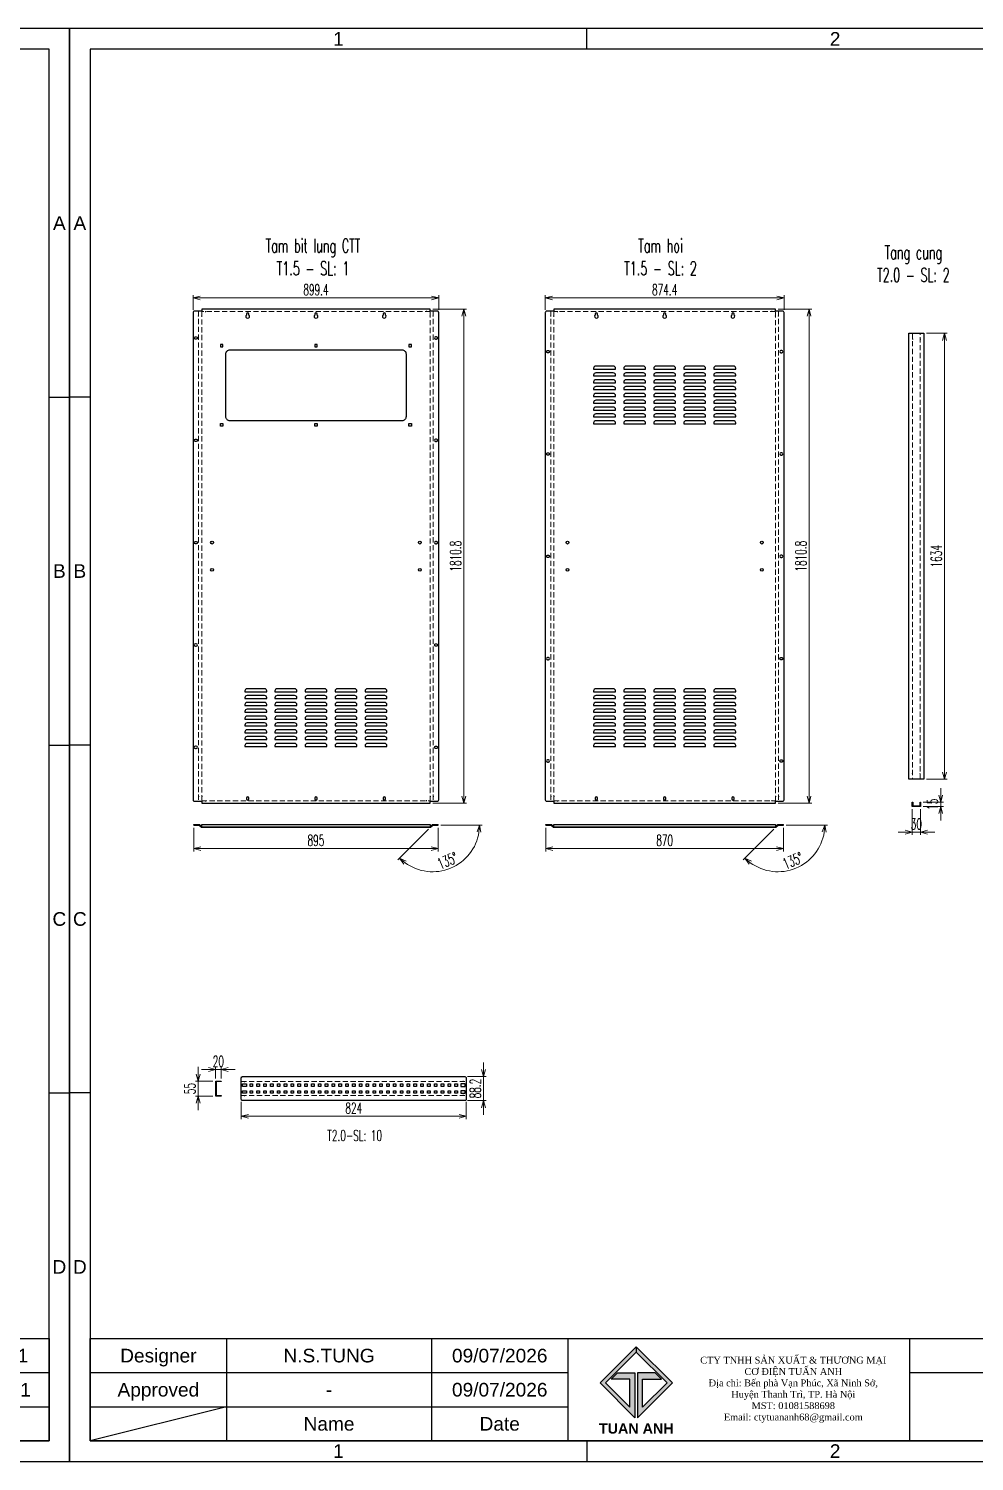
# Model space of a CAD drawing. Header units: millimetres. Extents: x 44190 to 77260, y -67199 to -50358.
# Drawn here: x 69685 to 73148, y -59862 to -54612 of the extents above; entities that cross this region are included whole.
import ezdxf
from ezdxf.enums import TextEntityAlignment as Align

# ---------------------------------------------------------------- set-up
doc = ezdxf.new("R2010")
doc.units = ezdxf.units.MM
doc.header["$LTSCALE"] = 3
doc.linetypes.add('HIDDEN', pattern=[9.525, 6.35, -3.175])
for name, color, linetype in [('@.0.DM. NÉT CHÍNH', 7, 'Continuous'), ('@.DM. NÉT CHÍNH', 7, 'Continuous'), ('@.DM. NÉT ĐỤC', 2, 'Continuous'), ('@.TEXT', 7, 'Continuous'), ('@.VISIBLE', 7, 'Continuous'), ('dim', 7, 'Continuous')]:
    doc.layers.add(name, color=color, linetype=linetype)
doc.layers.add('@.DM. KÍCH THƯỚC', color=8, linetype='Continuous', transparency=0.2)
doc.layers.add('@.DM. NÉT ĐỨT', color=8, linetype='HIDDEN', lineweight=9)
doc.styles.add('Ann_w01', font='romans.shx', dxfattribs={"width": 0.6, "bigfont": 'chineset.shx'})
doc.styles.add('Arial', font='arial.ttf')
doc.dimstyles.new('Dim 01_SC20', dxfattribs={"dimscale": 20, "dimtxt": 2, "dimasz": 1.3, "dimexe": 0.5, "dimexo": 0.5, "dimgap": 0.5, "dimtad": 1, "dimdec": 1, "dimzin": 12, "dimdsep": 46, "dimtxsty": 'Ann_w01', "dimblk": 'OPEN30', "dimcen": 1.5, "dimclrd": 6, "dimclre": 6, "dimclrt": 3, "dimadec": 1, "dimazin": 3, "dimtm": 1e-09, "dimtfac": 1, "dimtdec": 1, "dimtix": 1, "dimtmove": 0, "dimatfit": 3, "dimldrblk": 'OPEN30', "dimfxl": 1, "dimtolj": 1, "dimlwd": 20, "dimlwe": 20, "dimarcsym": 0})

# ---------------------------------------------------------------- blocks, each defined once
blk = doc.blocks.new('_Open30')
at = {"color": 0, "linetype": 'ByBlock', "lineweight": -2}
for p, q in [((-1, 0.27), (0, 0)), ((0, 0), (-1, -0.27)), ((0, 0), (-1, 0))]:
    blk.add_line(p, q, dxfattribs=at)
blk = doc.blocks.new('*D240')
at = {"layer": '@.DM. KÍCH THƯỚC', "color": 6, "lineweight": 20, "transparency": 16777216}
for p, q in [((72429, -55639.8), (72552.4, -55639.8)), ((72542.4, -55665.8), (72542.4, -57424.6)), ((72429, -57450.6), (72552.4, -57450.6))]:
    blk.add_line(p, q, dxfattribs=at)
at = {"layer": 'Defpoints', "color": 0, "transparency": 16777216}
for p in [(72419, -55639.8), (72419, -57450.6), (72542.4, -57450.6)]:
    blk.add_point(p, dxfattribs=at)
at = {"layer": '@.DM. KÍCH THƯỚC', "color": 6, "lineweight": 20, "transparency": 16777216, "xscale": 26, "yscale": 26, "zscale": 26}
for p, rotation in [((72542.4, -55639.8), 90), ((72542.4, -57450.6), 270)]:
    blk.add_blockref('_Open30', p, dxfattribs=dict(at, rotation=rotation))
at = {"layer": '@.DM. KÍCH THƯỚC', "color": 3, "transparency": 16777216, "insert": (72512.4, -56545.2), "char_height": 40, "attachment_point": 5, "rotation": 90, "style": 'Ann_w01'}
blk.add_mtext('\\A1;1810.8', dxfattribs=at)
blk = doc.blocks.new('*D241')
at = {"layer": '@.DM. KÍCH THƯỚC', "color": 6, "lineweight": 20, "transparency": 16777216}
for p, q in [((71578.6, -57540.1), (71578.6, -57626.6)), ((72448.6, -57540.1), (72448.6, -57626.6)), ((71604.6, -57616.6), (72422.6, -57616.6))]:
    blk.add_line(p, q, dxfattribs=at)
at = {"layer": 'Defpoints', "color": 0, "transparency": 16777216}
for p in [(71578.6, -57530.1), (72448.6, -57530.1), (72448.6, -57616.6)]:
    blk.add_point(p, dxfattribs=at)
at = {"layer": '@.DM. KÍCH THƯỚC', "color": 6, "lineweight": 20, "transparency": 16777216, "xscale": 26, "yscale": 26, "zscale": 26, "rotation": 180}
blk.add_blockref('_Open30', (71578.6, -57616.6), dxfattribs=at)
at = {"layer": '@.DM. KÍCH THƯỚC', "color": 6, "lineweight": 20, "transparency": 16777216, "xscale": 26, "yscale": 26, "zscale": 26}
blk.add_blockref('_Open30', (72448.6, -57616.6), dxfattribs=at)
at = {"layer": '@.DM. KÍCH THƯỚC', "color": 3, "transparency": 16777216, "insert": (72013.6, -57586.6), "char_height": 40, "attachment_point": 5, "style": 'Ann_w01'}
blk.add_mtext('\\A1;870', dxfattribs=at)
blk = doc.blocks.new('*D242')
at = {"layer": '@.DM. KÍCH THƯỚC', "color": 6, "lineweight": 20, "transparency": 16777216}
for p, q in [((72458.6, -57530.1), (72609.9, -57530.1)), ((72413.1, -57545.7), (72300.5, -57658.3))]:
    blk.add_line(p, q, dxfattribs=at)
blk.add_arc((72428.6, -57530.1), 171.3, 233.7055, 351.2945, dxfattribs=at)
at = {"layer": 'Defpoints', "color": 0, "transparency": 16777216}
for p in [(72420.1, -57538.6), (72428.6, -57530.1), (72428.6, -57530.1), (72448.6, -57530.1), (72428.6, -57701.4)]:
    blk.add_point(p, dxfattribs=at)
at = {"layer": '@.DM. KÍCH THƯỚC', "color": 6, "lineweight": 20, "transparency": 16777216, "xscale": 26, "yscale": 26, "zscale": 26}
for p, rotation in [((72599.9, -57530.1), 85.6472494599922), ((72307.5, -57651.2), 139.3527505400175)]:
    blk.add_blockref('_Open30', p, dxfattribs=dict(at, rotation=rotation))
at = {"layer": '@.DM. KÍCH THƯỚC', "color": 3, "transparency": 16777216, "insert": (72482.7, -57660.6), "char_height": 40, "attachment_point": 5, "rotation": 22.5, "style": 'Ann_w01'}
blk.add_mtext('\\A1;135°', dxfattribs=at)
blk = doc.blocks.new('*D220')
at = {"layer": '@.DM. KÍCH THƯỚC', "color": 6, "lineweight": 20, "transparency": 16777216}
for p, q in [((71164.7, -55639.8), (71288, -55639.8)), ((71278, -55665.8), (71278, -57424.6)), ((71164.7, -57450.6), (71288, -57450.6))]:
    blk.add_line(p, q, dxfattribs=at)
at = {"layer": 'Defpoints', "color": 0, "transparency": 16777216}
for p in [(71154.7, -55639.8), (71154.7, -57450.6), (71278, -57450.6)]:
    blk.add_point(p, dxfattribs=at)
at = {"layer": '@.DM. KÍCH THƯỚC', "color": 6, "lineweight": 20, "transparency": 16777216, "xscale": 26, "yscale": 26, "zscale": 26}
for p, rotation in [((71278, -55639.8), 90), ((71278, -57450.6), 270)]:
    blk.add_blockref('_Open30', p, dxfattribs=dict(at, rotation=rotation))
at = {"layer": '@.DM. KÍCH THƯỚC', "color": 3, "transparency": 16777216, "insert": (71248, -56545.2), "char_height": 40, "attachment_point": 5, "rotation": 90, "style": 'Ann_w01'}
blk.add_mtext('\\A1;1810.8', dxfattribs=at)
blk = doc.blocks.new('*D221')
at = {"layer": '@.DM. KÍCH THƯỚC', "color": 6, "lineweight": 20, "transparency": 16777216}
for p, q in [((70287.1, -55642.2), (70287.1, -55588.6)), ((71186.4, -55642.2), (71186.4, -55588.6)), ((71160.4, -55598.6), (70313.1, -55598.6))]:
    blk.add_line(p, q, dxfattribs=at)
at = {"layer": 'Defpoints', "color": 0, "transparency": 16777216}
for p in [(70287.1, -55598.6), (70287.1, -55652.2), (71186.4, -55652.2)]:
    blk.add_point(p, dxfattribs=at)
at = {"layer": '@.DM. KÍCH THƯỚC', "color": 6, "lineweight": 20, "transparency": 16777216, "xscale": 26, "yscale": 26, "zscale": 26, "rotation": 180}
blk.add_blockref('_Open30', (70287.1, -55598.6), dxfattribs=at)
at = {"layer": '@.DM. KÍCH THƯỚC', "color": 6, "lineweight": 20, "transparency": 16777216, "xscale": 26, "yscale": 26, "zscale": 26}
blk.add_blockref('_Open30', (71186.4, -55598.6), dxfattribs=at)
at = {"layer": '@.DM. KÍCH THƯỚC', "color": 3, "transparency": 16777216, "insert": (70736.7, -55568.6), "char_height": 40, "attachment_point": 5, "style": 'Ann_w01'}
blk.add_mtext('\\A1;899.4', dxfattribs=at)
blk = doc.blocks.new('*D222')
at = {"layer": '@.DM. KÍCH THƯỚC', "color": 6, "lineweight": 20, "transparency": 16777216}
for p, q in [((70289.2, -57540.1), (70289.2, -57626.6)), ((71184.2, -57540.1), (71184.2, -57626.6)), ((70315.2, -57616.6), (71158.2, -57616.6))]:
    blk.add_line(p, q, dxfattribs=at)
at = {"layer": 'Defpoints', "color": 0, "transparency": 16777216}
for p in [(70289.2, -57530.1), (71184.2, -57530.1), (71184.2, -57616.6)]:
    blk.add_point(p, dxfattribs=at)
at = {"layer": '@.DM. KÍCH THƯỚC', "color": 6, "lineweight": 20, "transparency": 16777216, "xscale": 26, "yscale": 26, "zscale": 26, "rotation": 180}
blk.add_blockref('_Open30', (70289.2, -57616.6), dxfattribs=at)
at = {"layer": '@.DM. KÍCH THƯỚC', "color": 6, "lineweight": 20, "transparency": 16777216, "xscale": 26, "yscale": 26, "zscale": 26}
blk.add_blockref('_Open30', (71184.2, -57616.6), dxfattribs=at)
at = {"layer": '@.DM. KÍCH THƯỚC', "color": 3, "transparency": 16777216, "insert": (70736.7, -57586.6), "char_height": 40, "attachment_point": 5, "style": 'Ann_w01'}
blk.add_mtext('\\A1;895', dxfattribs=at)
blk = doc.blocks.new('*D223')
at = {"layer": '@.DM. KÍCH THƯỚC', "color": 6, "lineweight": 20, "transparency": 16777216}
for p, q in [((71194.2, -57530.1), (71345.5, -57530.1)), ((71148.7, -57545.7), (71036.1, -57658.3))]:
    blk.add_line(p, q, dxfattribs=at)
blk.add_arc((71164.3, -57530.1), 171.3, 233.7055, 351.2945, dxfattribs=at)
at = {"layer": 'Defpoints', "color": 0, "transparency": 16777216}
for p in [(71155.8, -57538.6), (71164.3, -57530.1), (71164.3, -57530.1), (71184.2, -57530.1), (71164.3, -57701.4)]:
    blk.add_point(p, dxfattribs=at)
at = {"layer": '@.DM. KÍCH THƯỚC', "color": 6, "lineweight": 20, "transparency": 16777216, "xscale": 26, "yscale": 26, "zscale": 26}
for p, rotation in [((71335.5, -57530.1), 85.64724946003074), ((71043.1, -57651.2), 139.3527505399535)]:
    blk.add_blockref('_Open30', p, dxfattribs=dict(at, rotation=rotation))
at = {"layer": '@.DM. KÍCH THƯỚC', "color": 3, "transparency": 16777216, "insert": (71218.3, -57660.6), "char_height": 40, "attachment_point": 5, "rotation": 22.5, "style": 'Ann_w01'}
blk.add_mtext('\\A1;135°', dxfattribs=at)
blk = doc.blocks.new('*D224')
at = {"layer": '@.DM. KÍCH THƯỚC', "color": 6, "lineweight": 20, "transparency": 16777216}
for p, q in [((71576.4, -55642.2), (71576.4, -55588.6)), ((72450.8, -55642.2), (72450.8, -55588.6)), ((72424.8, -55598.6), (71602.4, -55598.6))]:
    blk.add_line(p, q, dxfattribs=at)
at = {"layer": 'Defpoints', "color": 0, "transparency": 16777216}
for p in [(71576.4, -55598.6), (71576.4, -55652.2), (72450.8, -55652.2)]:
    blk.add_point(p, dxfattribs=at)
at = {"layer": '@.DM. KÍCH THƯỚC', "color": 6, "lineweight": 20, "transparency": 16777216, "xscale": 26, "yscale": 26, "zscale": 26, "rotation": 180}
blk.add_blockref('_Open30', (71576.4, -55598.6), dxfattribs=at)
at = {"layer": '@.DM. KÍCH THƯỚC', "color": 6, "lineweight": 20, "transparency": 16777216, "xscale": 26, "yscale": 26, "zscale": 26}
blk.add_blockref('_Open30', (72450.8, -55598.6), dxfattribs=at)
at = {"layer": '@.DM. KÍCH THƯỚC', "color": 3, "transparency": 16777216, "insert": (72013.6, -55568.6), "char_height": 40, "attachment_point": 5, "style": 'Ann_w01'}
blk.add_mtext('\\A1;874.4', dxfattribs=at)
blk = doc.blocks.new('*U172')
at = {"color": 2}
blk.add_lwpolyline([(32, 5.5), (-32, 5.5, 0.414214), (-40, -2.5), (-40, -5.5), (40, -5.5), (40, -2.5, 0.414214)], format="xyb", close=True, dxfattribs=at)
blk = doc.blocks.new('*U163')
at = {"color": 0, "linetype": 'ByBlock', "lineweight": -2, "transparency": 16777216}
for p in [(0, 200), (0, 175), (110, 200), (110, 175), (220, 200), (220, 175), (330, 200), (330, 175), (440, 200), (440, 175), (0, 150), (0, 125), (0, 100), (110, 150), (110, 125), (110, 100), (220, 150), (220, 125), (220, 100), (330, 150), (330, 125), (330, 100), (440, 150), (440, 125), (440, 100), (0, 75), (0, 50), (110, 75), (110, 50), (220, 75), (220, 50), (330, 75), (330, 50), (440, 75), (440, 50), (0, 25), (0, 0), (110, 25), (110, 0), (220, 25), (220, 0), (330, 25), (330, 0), (440, 25), (440, 0)]:
    blk.add_blockref('*U172', p, dxfattribs=at)
blk = doc.blocks.new('*U164')
at = {"color": 2}
blk.add_lwpolyline([(32, 5.5), (-32, 5.5, 0.414214), (-40, -2.5), (-40, -5.5), (40, -5.5), (40, -2.5, 0.414214)], format="xyb", close=True, dxfattribs=at)
blk = doc.blocks.new('*U168')
at = {"color": 0, "linetype": 'ByBlock', "lineweight": -2, "transparency": 16777216}
for p in [(0, 200), (0, 175), (110, 200), (110, 175), (220, 200), (220, 175), (330, 200), (330, 175), (440, 200), (440, 175), (0, 150), (0, 125), (0, 100), (110, 150), (110, 125), (110, 100), (220, 150), (220, 125), (220, 100), (330, 150), (330, 125), (330, 100), (440, 150), (440, 125), (440, 100), (0, 75), (0, 50), (110, 75), (110, 50), (220, 75), (220, 50), (330, 75), (330, 50), (440, 75), (440, 50), (0, 25), (0, 0), (110, 25), (110, 0), (220, 25), (220, 0), (330, 25), (330, 0), (440, 25), (440, 0)]:
    blk.add_blockref('*U164', p, dxfattribs=at)
blk = doc.blocks.new('*U162')
at = {"color": 2}
blk.add_lwpolyline([(32, 5.5), (-32, 5.5, 0.414214), (-40, -2.5), (-40, -5.5), (40, -5.5), (40, -2.5, 0.414214)], format="xyb", close=True, dxfattribs=at)
blk = doc.blocks.new('*U165')
at = {"color": 0, "linetype": 'ByBlock', "lineweight": -2, "transparency": 16777216}
for p in [(0, 200), (0, 175), (110, 200), (110, 175), (220, 200), (220, 175), (330, 200), (330, 175), (440, 200), (440, 175), (0, 150), (0, 125), (0, 100), (110, 150), (110, 125), (110, 100), (220, 150), (220, 125), (220, 100), (330, 150), (330, 125), (330, 100), (440, 150), (440, 125), (440, 100), (0, 75), (0, 50), (110, 75), (110, 50), (220, 75), (220, 50), (330, 75), (330, 50), (440, 75), (440, 50), (0, 25), (0, 0), (110, 25), (110, 0), (220, 25), (220, 0), (330, 25), (330, 0), (440, 25), (440, 0)]:
    blk.add_blockref('*U162', p, dxfattribs=at)
blk = doc.blocks.new('*D225')
at = {"layer": '@.DM. KÍCH THƯỚC', "color": 6, "lineweight": 20, "transparency": 16777216}
for p, q in [((72920.4, -57471.8), (72920.4, -57566.6)), ((72950.4, -57471.8), (72950.4, -57566.6)), ((72894.4, -57556.6), (72868.4, -57556.6)), ((72920.4, -57556.6), (72950.4, -57556.6)), ((72976.4, -57556.6), (73002.4, -57556.6))]:
    blk.add_line(p, q, dxfattribs=at)
at = {"layer": 'Defpoints', "color": 0, "transparency": 16777216}
for p in [(72920.4, -57461.8), (72950.4, -57461.8), (72950.4, -57556.6)]:
    blk.add_point(p, dxfattribs=at)
at = {"layer": '@.DM. KÍCH THƯỚC', "color": 6, "lineweight": 20, "transparency": 16777216, "xscale": 26, "yscale": 26, "zscale": 26}
blk.add_blockref('_Open30', (72920.4, -57556.6), dxfattribs=at)
at = {"layer": '@.DM. KÍCH THƯỚC', "color": 6, "lineweight": 20, "transparency": 16777216, "xscale": 26, "yscale": 26, "zscale": 26, "rotation": 180}
blk.add_blockref('_Open30', (72950.4, -57556.6), dxfattribs=at)
at = {"layer": '@.DM. KÍCH THƯỚC', "color": 3, "transparency": 16777216, "insert": (72935.4, -57526.6), "char_height": 40, "attachment_point": 5, "style": 'Ann_w01'}
blk.add_mtext('\\A1;30', dxfattribs=at)
blk = doc.blocks.new('*D226')
at = {"layer": '@.DM. KÍCH THƯỚC', "color": 6, "lineweight": 20, "transparency": 16777216}
for p, q in [((73024.4, -57420.8), (73024.4, -57394.8)), ((72960.4, -57446.8), (73034.4, -57446.8)), ((72960.4, -57461.8), (73034.4, -57461.8)), ((73024.4, -57461.8), (73024.4, -57446.8)), ((73024.4, -57487.8), (73024.4, -57513.8))]:
    blk.add_line(p, q, dxfattribs=at)
at = {"layer": 'Defpoints', "color": 0, "transparency": 16777216}
for p in [(72950.4, -57446.8), (72950.4, -57461.8), (73024.4, -57446.8)]:
    blk.add_point(p, dxfattribs=at)
at = {"layer": '@.DM. KÍCH THƯỚC', "color": 6, "lineweight": 20, "transparency": 16777216, "xscale": 26, "yscale": 26, "zscale": 26}
for p, rotation in [((73024.4, -57446.8), 270), ((73024.4, -57461.8), 90)]:
    blk.add_blockref('_Open30', p, dxfattribs=dict(at, rotation=rotation))
at = {"layer": '@.DM. KÍCH THƯỚC', "color": 3, "transparency": 16777216, "insert": (72994.4, -57454.3), "char_height": 40, "attachment_point": 5, "rotation": 90, "style": 'Ann_w01'}
blk.add_mtext('\\A1;15', dxfattribs=at)
blk = doc.blocks.new('*D227')
at = {"layer": '@.DM. KÍCH THƯỚC', "color": 6, "lineweight": 20, "transparency": 16777216}
for p, q in [((72972.8, -55728.2), (73048.5, -55728.2)), ((73038.5, -57336.2), (73038.5, -55754.2)), ((72972.8, -57362.2), (73048.5, -57362.2))]:
    blk.add_line(p, q, dxfattribs=at)
at = {"layer": 'Defpoints', "color": 0, "transparency": 16777216}
for p in [(72962.8, -55728.2), (73038.5, -55728.2), (72962.8, -57362.2)]:
    blk.add_point(p, dxfattribs=at)
at = {"layer": '@.DM. KÍCH THƯỚC', "color": 6, "lineweight": 20, "transparency": 16777216, "xscale": 26, "yscale": 26, "zscale": 26}
for p, rotation in [((73038.5, -55728.2), 90), ((73038.5, -57362.2), 270)]:
    blk.add_blockref('_Open30', p, dxfattribs=dict(at, rotation=rotation))
at = {"layer": '@.DM. KÍCH THƯỚC', "color": 3, "transparency": 16777216, "insert": (73008.5, -56545.2), "char_height": 40, "attachment_point": 5, "rotation": 90, "style": 'Ann_w01'}
blk.add_mtext('\\A1;1634', dxfattribs=at)
blk = doc.blocks.new('Standard ISO')
at = {"color": 6}
for p, q in [((-6, 0), (0, 0)), ((6, 0), (2, 0)), ((4, -2), (4, 2))]:
    blk.add_line(p, q, dxfattribs=at)
blk.add_lwpolyline([(-0.5, 1.5), (-0.5, -1.5), (-5.5, -0.75), (-5.5, 0.75), (-0.5, 1.5)])
for radius in [1.5, 0.75]:
    blk.add_circle((4, 0), radius)
blk = doc.blocks.new('A$C4dbb82d6')
at = {"layer": '@.VISIBLE'}
h = blk.add_hatch(color=30, dxfattribs=at)
h.dxf.hatch_style = 1
h.paths.add_polyline_path([(0.21, 4.97), (3.62, 1.56), (3.62, 5.97), (1.92, 5.97), (1.3, 5.35), (3.12, 5.35), (3.12, 2.59), (0.74, 4.97), (3.75, 7.98), (3.75, 8.51)])
h = blk.add_hatch(color=150, dxfattribs=at)
h.dxf.hatch_style = 1
h.paths.add_polyline_path([(6.76, 4.97), (4.37, 2.59), (4.37, 5.35), (6.2, 5.35), (5.58, 5.97), (3.88, 5.97), (3.88, 1.56), (7.29, 4.97), (3.75, 8.51), (3.75, 7.98)])
at = {"layer": '@.VISIBLE', "color": 30}
blk.add_lwpolyline([(3.62, 5.97), (3.62, 1.56), (0.21, 4.97), (3.75, 8.51), (3.75, 7.98), (0.74, 4.97), (3.12, 2.59), (3.12, 5.35), (1.3, 5.35), (1.92, 5.97)], close=True, dxfattribs=at)
at = {"layer": '@.VISIBLE', "color": 150}
blk.add_lwpolyline([(3.88, 5.97), (3.88, 1.56), (7.29, 4.97), (3.75, 8.51), (3.75, 7.98), (6.76, 4.97), (4.37, 2.59), (4.37, 5.35), (6.2, 5.35), (5.58, 5.97)], close=True, dxfattribs=at)
at = {"layer": '@.VISIBLE', "color": 30, "insert": (3.75, 0.51), "char_height": 1, "attachment_point": 5, "style": 'Ann_w01'}
blk.add_mtext_dynamic_manual_height_columns('{\\fArial|b1|i0|c0|p34;\\W1;TUAN ANH}', width=7.5, gutter_width=49.6, heights=[0], dxfattribs=at)
blk = doc.blocks.new('KHUNG BAN VE (Made by Tung)')
at = {"layer": '@.VISIBLE', "color": 8}
for p, q in [((75.75, 207), (75.75, 210)), ((148.5, 207), (148.5, 210)), ((221.25, 207), (221.25, 210)), ((3, 156), (0, 156)), ((294, 156), (297, 156)), ((3, 105), (0, 105)), ((294, 105), (297, 105)), ((3, 54), (0, 54)), ((294, 54), (297, 54)), ((23, 18), (23, 3)), ((53, 18), (53, 3)), ((73, 18), (73, 3)), ((123, 18), (123, 3)), ((223, 18), (223, 3)), ((243, 18), (243, 3)), ((274, 18), (274, 3)), ((284, 18), (284, 3)), ((3, 13), (73, 13)), ((123, 13), (294, 13)), ((3, 8), (73, 8)), ((23, 8), (3, 3)), ((223, 8), (294, 8)), ((75.75, 3), (75.75, 0)), ((148.5, 3), (148.5, 0)), ((221.25, 3), (221.25, 0))]:
    blk.add_line(p, q, dxfattribs=at)
for points in [[(0, 0), (297, 0), (297, 210), (0, 210)], [(3, 3), (294, 3), (294, 207), (3, 207)], [(3, 18), (294, 18), (294, 3), (3, 3)]]:
    blk.add_lwpolyline(points, close=True, dxfattribs=at)
at = {"xscale": 1.5, "yscale": 1.5, "zscale": 1.5}
blk.add_blockref('A$C4dbb82d6', (77.375, 4.041), dxfattribs=at)
blk.add_blockref('Standard ISO', (258.5, 5.5))
at = {"layer": '@.TEXT', "color": 1, "style": 'Arial'}
for s, p in [('1', (39.375, 208.5)), ('2', (112.125, 208.5)), ('3', (184.875, 208.5)), ('4', (257.625, 208.5)), ('A', (1.5, 181.5)), ('A', (295.5, 181.5)), ('B', (1.5, 130.5)), ('B', (295.5, 130.5)), ('C', (1.5, 79.5)), ('C', (295.5, 79.5)), ('D', (1.5, 28.5)), ('D', (295.5, 28.5)), ('09/07/2026', (63, 15.5)), ('09/07/2026', (63, 10.5)), ('1', (39.375, 1.5)), ('2', (112.125, 1.5)), ('3', (184.875, 1.5)), ('4', (257.625, 1.5))]:
    blk.add_text(s, height=2, dxfattribs=at).set_placement(p, align=Align.MIDDLE_CENTER)
at = {"layer": '@.TEXT', "color": 2, "style": 'Arial'}
for s, p in [('Designer', (13, 15.5)), ('DRAWING NAME', (173, 15.5)), ('Project', (233, 15.5)), ('Scale', (279, 15.5)), ('Approved', (13, 10.5)), ('Customer', (233, 10.5)), ('Page', (279, 10.5)), ('Name', (38, 5.5)), ('Date', (63, 5.5)), ('Standard', (233, 5.5)), ('Total', (279, 5.5))]:
    blk.add_text(s, height=2, dxfattribs=at).set_placement(p, align=Align.MIDDLE_CENTER)
at = {"layer": '@.TEXT', "color": 1, "style": 'Arial'}
for tag, height, p in [('DESIGNER_NAME', 2, (38, 15.5)), ('PROJECT_CODE', 2, (258.5, 15.5)), ('SCALE', 2, (289, 15.5)), ('APPROVED_NAME', 2, (38, 10.5)), ('CUSTOMER_NAME', 2, (258.5, 10.5)), ('PAGE', 2, (289, 10.5)), ('DRAWING_NAME', 4, (173, 8)), ('TOTAL', 2, (289, 5.5))]:
    blk.add_attdef(tag, text='', height=height, dxfattribs=at).set_placement(p, align=Align.MIDDLE_CENTER)
at = {"layer": '@.VISIBLE', "color": 30, "insert": (106, 10.5), "char_height": 1, "attachment_point": 5, "style": 'Ann_w01'}
blk.add_mtext_dynamic_manual_height_columns('{\\fTimes New Roman|b0|i0|c0|p18;\\W1;CTY TNHH SẢN XUẤT & THƯƠNG MẠI CƠ ĐIỆN TUẤN ANH\\PĐịa chỉ: Bến phà Vạn Phúc, Xã Ninh Sở, Huyện Thanh Trì, TP. Hà Nội\\PMST: 01081588698\\PEmail: ctytuananh68@gmail.com}', width=28.70976, gutter_width=99.197, heights=[0], dxfattribs=at)
blk = doc.blocks.new('*D279')
at = {"layer": 'Defpoints', "color": 0, "transparency": 16777216}
for p in [(70369.5, -58468.5), (70305.2, -58523.5), (70369.5, -58523.5)]:
    blk.add_point(p, dxfattribs=at)
at = {"layer": 'dim', "color": 6, "lineweight": 20, "transparency": 16777216}
for p, q in [((70305.2, -58442.5), (70305.2, -58416.5)), ((70359.5, -58468.5), (70295.2, -58468.5)), ((70305.2, -58468.5), (70305.2, -58523.5)), ((70359.5, -58523.5), (70295.2, -58523.5)), ((70305.2, -58549.5), (70305.2, -58575.5))]:
    blk.add_line(p, q, dxfattribs=at)
at = {"layer": 'dim', "color": 6, "lineweight": 20, "transparency": 16777216, "xscale": 26, "yscale": 26, "zscale": 26}
for p, rotation in [((70305.2, -58468.5), 270), ((70305.2, -58523.5), 90)]:
    blk.add_blockref('_Open30', p, dxfattribs=dict(at, rotation=rotation))
at = {"layer": 'dim', "color": 3, "transparency": 16777216, "insert": (70275.2, -58496), "char_height": 40, "attachment_point": 5, "rotation": 90, "style": 'Ann_w01'}
blk.add_mtext('\\A1;55', dxfattribs=at)
blk = doc.blocks.new('*D280')
at = {"layer": 'Defpoints', "color": 0, "transparency": 16777216}
for p in [(70369.5, -58426.1), (70369.5, -58468.5), (70389.5, -58468.5)]:
    blk.add_point(p, dxfattribs=at)
at = {"layer": 'dim', "color": 6, "lineweight": 20, "transparency": 16777216}
for p, q in [((70343.5, -58426.1), (70317.5, -58426.1)), ((70369.5, -58458.5), (70369.5, -58416.1)), ((70389.5, -58426.1), (70369.5, -58426.1)), ((70389.5, -58458.5), (70389.5, -58416.1)), ((70415.5, -58426.1), (70441.5, -58426.1))]:
    blk.add_line(p, q, dxfattribs=at)
at = {"layer": 'dim', "color": 6, "lineweight": 20, "transparency": 16777216, "xscale": 26, "yscale": 26, "zscale": 26}
blk.add_blockref('_Open30', (70369.5, -58426.1), dxfattribs=at)
at = {"layer": 'dim', "color": 6, "lineweight": 20, "transparency": 16777216, "xscale": 26, "yscale": 26, "zscale": 26, "rotation": 180}
blk.add_blockref('_Open30', (70389.5, -58426.1), dxfattribs=at)
at = {"layer": 'dim', "color": 3, "transparency": 16777216, "insert": (70379.5, -58396.1), "char_height": 40, "attachment_point": 5, "style": 'Ann_w01'}
blk.add_mtext('\\A1;20', dxfattribs=at)
blk = doc.blocks.new('*D281')
at = {"layer": 'Defpoints', "color": 0, "transparency": 16777216}
for p in [(70463.2, -58535.1), (71287.2, -58535.1), (70463.2, -58597.6)]:
    blk.add_point(p, dxfattribs=at)
at = {"layer": 'dim', "color": 6, "lineweight": 20, "transparency": 16777216}
for p, q in [((70463.2, -58545.1), (70463.2, -58607.6)), ((71287.2, -58545.1), (71287.2, -58607.6)), ((71261.2, -58597.6), (70489.2, -58597.6))]:
    blk.add_line(p, q, dxfattribs=at)
at = {"layer": 'dim', "color": 6, "lineweight": 20, "transparency": 16777216, "xscale": 26, "yscale": 26, "zscale": 26, "rotation": 180}
blk.add_blockref('_Open30', (70463.2, -58597.6), dxfattribs=at)
at = {"layer": 'dim', "color": 6, "lineweight": 20, "transparency": 16777216, "xscale": 26, "yscale": 26, "zscale": 26}
blk.add_blockref('_Open30', (71287.2, -58597.6), dxfattribs=at)
at = {"layer": 'dim', "color": 3, "transparency": 16777216, "insert": (70875.2, -58567.6), "char_height": 40, "attachment_point": 5, "style": 'Ann_w01'}
blk.add_mtext('\\A1;824', dxfattribs=at)
blk = doc.blocks.new('*D282')
at = {"layer": 'Defpoints', "color": 0, "transparency": 16777216}
for p in [(71282.2, -58451.9), (71282.2, -58540.1), (71350.5, -58540.1)]:
    blk.add_point(p, dxfattribs=at)
at = {"layer": 'dim', "color": 6, "lineweight": 20, "transparency": 16777216}
for p, q in [((71350.5, -58425.9), (71350.5, -58399.9)), ((71292.2, -58451.9), (71360.5, -58451.9)), ((71350.5, -58451.9), (71350.5, -58540.1)), ((71292.2, -58540.1), (71360.5, -58540.1)), ((71350.5, -58566.1), (71350.5, -58592.1))]:
    blk.add_line(p, q, dxfattribs=at)
at = {"layer": 'dim', "color": 6, "lineweight": 20, "transparency": 16777216, "xscale": 26, "yscale": 26, "zscale": 26}
for p, rotation in [((71350.5, -58451.9), 270), ((71350.5, -58540.1), 90)]:
    blk.add_blockref('_Open30', p, dxfattribs=dict(at, rotation=rotation))
at = {"layer": 'dim', "color": 3, "transparency": 16777216, "insert": (71320.5, -58496), "char_height": 40, "attachment_point": 5, "rotation": 90, "style": 'Ann_w01'}
blk.add_mtext('\\A1;88.2', dxfattribs=at)

msp = doc.modelspace()

# ---------------------------------------------------------------- linework, layer by layer
for points in [[(70387.24, -55778.24), (70396.24, -55778.24), (70396.24, -55769.24), (70387.24, -55769.24)], [(70732.24, -55778.24), (70741.24, -55778.24), (70741.24, -55769.24), (70732.24, -55769.24)], [(71077.24, -55778.24), (71086.24, -55778.24), (71086.24, -55769.24), (71077.24, -55769.24)], [(70387.24, -56059.24), (70396.24, -56059.24), (70396.24, -56068.24), (70387.24, -56068.24)], [(70732.24, -56059.24), (70741.24, -56059.24), (70741.24, -56068.24), (70732.24, -56068.24)], [(71077.24, -56059.24), (71086.24, -56059.24), (71086.24, -56068.24), (71077.24, -56068.24)]]:
    msp.add_lwpolyline(points, close=True)
at = {"layer": '@.DM. NÉT CHÍNH'}
for p, q in [((70318.34, -55648.54), (70318.34, -55647.24)), ((71155.14, -55648.54), (71155.14, -55647.24)), ((71607.72, -55648.54), (71607.72, -55647.24)), ((72419.52, -55648.54), (72419.52, -55647.24)), ((70318.34, -57441.94), (70318.34, -57443.24)), ((71155.14, -57441.94), (71155.14, -57443.24)), ((71607.72, -57441.94), (71607.72, -57443.24)), ((72419.52, -57441.94), (72419.52, -57443.24)), ((70289.24, -57530.08), (70289.24, -57528.58)), ((70299.24, -57530.08), (70299.24, -57528.58)), ((71174.24, -57530.08), (71174.24, -57528.58)), ((71184.24, -57530.08), (71184.24, -57528.58)), ((71578.62, -57530.08), (71578.62, -57528.58)), ((71588.62, -57530.08), (71588.62, -57528.58)), ((72438.62, -57530.08), (72438.62, -57528.58)), ((72448.62, -57530.08), (72448.62, -57528.58))]:
    msp.add_line(p, q, dxfattribs=at)
at = {"layer": '@.DM. NÉT CHÍNH', "color": 1}
for p, q in [((70330.96, -55648.54), (70332.96, -55648.54)), ((71142.52, -55648.54), (71140.52, -55648.54)), ((71620.34, -55648.54), (71622.34, -55648.54)), ((72406.9, -55648.54), (72404.9, -55648.54)), ((70307.04, -55665.92), (70307.04, -55663.92)), ((70318.34, -55665.92), (70318.34, -55663.92)), ((71155.14, -55665.92), (71155.14, -55663.92)), ((71166.44, -55665.92), (71166.44, -55663.92)), ((71596.42, -55665.92), (71596.42, -55663.92)), ((71607.72, -55665.92), (71607.72, -55663.92)), ((72419.52, -55665.92), (72419.52, -55663.92)), ((72430.82, -55665.92), (72430.82, -55663.92)), ((72921.68, -55748.92), (72921.68, -55750.92)), ((72949.08, -55748.92), (72949.08, -55750.92)), ((72921.68, -57341.57), (72921.68, -57339.57)), ((72949.08, -57341.57), (72949.08, -57339.57)), ((70307.04, -57424.57), (70307.04, -57426.57)), ((70318.34, -57424.57), (70318.34, -57426.57)), ((71155.14, -57424.57), (71155.14, -57426.57)), ((71166.44, -57424.57), (71166.44, -57426.57)), ((71596.42, -57424.57), (71596.42, -57426.57)), ((71607.72, -57424.57), (71607.72, -57426.57)), ((72419.52, -57424.57), (72419.52, -57426.57)), ((72430.82, -57424.57), (72430.82, -57426.57)), ((70330.96, -57441.94), (70332.96, -57441.94)), ((71142.52, -57441.94), (71140.52, -57441.94)), ((71620.34, -57441.94), (71622.34, -57441.94)), ((72406.9, -57441.94), (72404.9, -57441.94)), ((70371.52, -58483.52), (70369.52, -58483.52)), ((70474.03, -58470.22), (70476.03, -58470.22)), ((71276.45, -58470.22), (71274.45, -58470.22)), ((70371.52, -58508.52), (70369.52, -58508.52)), ((70474.03, -58521.82), (70476.03, -58521.82)), ((71276.45, -58521.82), (71274.45, -58521.82))]:
    msp.add_line(p, q, dxfattribs=at)
at = {"layer": '@.DM. NÉT CHÍNH'}
for points in [[(71154.67, -57443.24), (71181.41, -57443.24, 0.4142136), (71186.41, -57438.24), (71186.41, -55652.24, 0.4142136), (71181.41, -55647.24), (71154.67, -55647.24), (71154.67, -55639.84), (70318.81, -55639.84), (70318.81, -55647.24), (70292.06, -55647.24, 0.4142136), (70287.06, -55652.24), (70287.06, -57438.24, 0.4142136), (70292.06, -57443.24), (70318.81, -57443.24), (70318.81, -57450.64), (71154.67, -57450.64)], [(72419.05, -57443.24), (72445.8, -57443.24, 0.4142136), (72450.8, -57438.24), (72450.8, -55652.24, 0.4142136), (72445.8, -55647.24), (72419.05, -55647.24), (72419.05, -55639.84), (71608.19, -55639.84), (71608.19, -55647.24), (71581.44, -55647.24, 0.4142136), (71576.44, -55652.24), (71576.44, -57438.24, 0.4142136), (71581.44, -57443.24), (71608.19, -57443.24), (71608.19, -57450.64), (72419.05, -57450.64)], [(70421.74, -55788.74), (71051.74, -55788.74, -0.4142136), (71066.74, -55803.74), (71066.74, -56033.74, -0.4142136), (71051.74, -56048.74), (70421.74, -56048.74, -0.4142136), (70406.74, -56033.74), (70406.74, -55803.74, -0.4142136)], [(70468.24, -58451.92), (71282.24, -58451.92, -0.4142136), (71287.24, -58456.92), (71287.24, -58535.12, -0.4142136), (71282.24, -58540.12), (70468.24, -58540.12, -0.4142136), (70463.24, -58535.12), (70463.24, -58456.92, -0.4142136)]]:
    msp.add_lwpolyline(points, format="xyb", close=True, dxfattribs=at)
for points in [[(72962.78, -57362.24), (72907.98, -57362.24), (72907.98, -55728.24), (72962.78, -55728.24)], [(72950.38, -57446.8), (72950.38, -57461.8), (72920.38, -57461.8), (72920.38, -57446.8), (72921.88, -57446.8), (72921.88, -57460.3), (72948.88, -57460.3), (72948.88, -57446.8)]]:
    msp.add_lwpolyline(points, close=True, dxfattribs=at)
for points in [[(70289.24, -57528.58), (70309.84, -57528.58), (70318.34, -57537.08), (71155.14, -57537.08), (71163.64, -57528.58), (71184.24, -57528.58)], [(70289.24, -57530.08), (70309.21, -57530.08), (70317.71, -57538.58), (71155.76, -57538.58), (71164.26, -57530.08), (71184.24, -57530.08)], [(70318.81, -57537.08), (70318.81, -57528.58), (71154.67, -57528.58), (71154.67, -57537.08)], [(71578.62, -57528.58), (71599.22, -57528.58), (71607.72, -57537.08), (72419.52, -57537.08), (72428.02, -57528.58), (72448.62, -57528.58)], [(71578.62, -57530.08), (71598.6, -57530.08), (71607.1, -57538.58), (72420.14, -57538.58), (72428.64, -57530.08), (72448.62, -57530.08)], [(71608.19, -57537.08), (71608.19, -57528.58), (72419.05, -57528.58), (72419.05, -57537.08)]]:
    msp.add_lwpolyline(points, dxfattribs=at)
at = {"layer": '@.DM. NÉT CHÍNH', "color": 1}
msp.add_lwpolyline([(70389.52, -58523.52), (70369.52, -58523.52), (70369.52, -58468.52), (70389.52, -58468.52), (70389.52, -58470.52), (70371.52, -58470.52), (70371.52, -58521.52), (70389.52, -58521.52)], close=True, dxfattribs=at)
at = {"layer": '@.DM. NÉT CHÍNH', "color": 2}
for points in [[(70482.74, -58479.02), (70482.74, -58488.02), (70467.74, -58488.02), (70467.74, -58479.02)], [(70495.74, -58479.02), (70504.74, -58479.02), (70504.74, -58488.02), (70495.74, -58488.02)], [(70520.74, -58479.02), (70529.74, -58479.02), (70529.74, -58488.02), (70520.74, -58488.02)], [(70545.74, -58479.02), (70554.74, -58479.02), (70554.74, -58488.02), (70545.74, -58488.02)], [(70570.74, -58479.02), (70579.74, -58479.02), (70579.74, -58488.02), (70570.74, -58488.02)], [(70595.74, -58479.02), (70604.74, -58479.02), (70604.74, -58488.02), (70595.74, -58488.02)], [(70620.74, -58479.02), (70629.74, -58479.02), (70629.74, -58488.02), (70620.74, -58488.02)], [(70645.74, -58479.02), (70654.74, -58479.02), (70654.74, -58488.02), (70645.74, -58488.02)], [(70670.74, -58479.02), (70679.74, -58479.02), (70679.74, -58488.02), (70670.74, -58488.02)], [(70695.74, -58479.02), (70704.74, -58479.02), (70704.74, -58488.02), (70695.74, -58488.02)], [(70720.74, -58479.02), (70729.74, -58479.02), (70729.74, -58488.02), (70720.74, -58488.02)], [(70745.74, -58479.02), (70754.74, -58479.02), (70754.74, -58488.02), (70745.74, -58488.02)], [(70770.74, -58479.02), (70779.74, -58479.02), (70779.74, -58488.02), (70770.74, -58488.02)], [(70795.74, -58479.02), (70804.74, -58479.02), (70804.74, -58488.02), (70795.74, -58488.02)], [(70820.74, -58479.02), (70829.74, -58479.02), (70829.74, -58488.02), (70820.74, -58488.02)], [(70845.74, -58479.02), (70854.74, -58479.02), (70854.74, -58488.02), (70845.74, -58488.02)], [(70870.74, -58479.02), (70879.74, -58479.02), (70879.74, -58488.02), (70870.74, -58488.02)], [(70895.74, -58479.02), (70904.74, -58479.02), (70904.74, -58488.02), (70895.74, -58488.02)], [(70920.74, -58479.02), (70929.74, -58479.02), (70929.74, -58488.02), (70920.74, -58488.02)], [(70945.74, -58479.02), (70954.74, -58479.02), (70954.74, -58488.02), (70945.74, -58488.02)], [(70970.74, -58479.02), (70979.74, -58479.02), (70979.74, -58488.02), (70970.74, -58488.02)], [(70995.74, -58479.02), (71004.74, -58479.02), (71004.74, -58488.02), (70995.74, -58488.02)], [(71020.74, -58479.02), (71029.74, -58479.02), (71029.74, -58488.02), (71020.74, -58488.02)], [(71045.74, -58479.02), (71054.74, -58479.02), (71054.74, -58488.02), (71045.74, -58488.02)], [(71070.74, -58479.02), (71079.74, -58479.02), (71079.74, -58488.02), (71070.74, -58488.02)], [(71095.74, -58479.02), (71104.74, -58479.02), (71104.74, -58488.02), (71095.74, -58488.02)], [(71120.74, -58479.02), (71129.74, -58479.02), (71129.74, -58488.02), (71120.74, -58488.02)], [(71145.74, -58479.02), (71154.74, -58479.02), (71154.74, -58488.02), (71145.74, -58488.02)], [(71170.74, -58479.02), (71179.74, -58479.02), (71179.74, -58488.02), (71170.74, -58488.02)], [(71195.74, -58479.02), (71204.74, -58479.02), (71204.74, -58488.02), (71195.74, -58488.02)], [(71220.74, -58479.02), (71229.74, -58479.02), (71229.74, -58488.02), (71220.74, -58488.02)], [(71245.74, -58479.02), (71254.74, -58479.02), (71254.74, -58488.02), (71245.74, -58488.02)], [(71267.74, -58479.02), (71267.74, -58488.02), (71282.74, -58488.02), (71282.74, -58479.02)], [(70482.74, -58504.02), (70482.74, -58513.02), (70467.74, -58513.02), (70467.74, -58504.02)], [(70495.74, -58504.02), (70504.74, -58504.02), (70504.74, -58513.02), (70495.74, -58513.02)], [(70520.74, -58504.02), (70529.74, -58504.02), (70529.74, -58513.02), (70520.74, -58513.02)], [(70545.74, -58504.02), (70554.74, -58504.02), (70554.74, -58513.02), (70545.74, -58513.02)], [(70570.74, -58504.02), (70579.74, -58504.02), (70579.74, -58513.02), (70570.74, -58513.02)], [(70595.74, -58504.02), (70604.74, -58504.02), (70604.74, -58513.02), (70595.74, -58513.02)], [(70620.74, -58504.02), (70629.74, -58504.02), (70629.74, -58513.02), (70620.74, -58513.02)], [(70645.74, -58504.02), (70654.74, -58504.02), (70654.74, -58513.02), (70645.74, -58513.02)], [(70670.74, -58504.02), (70679.74, -58504.02), (70679.74, -58513.02), (70670.74, -58513.02)], [(70695.74, -58504.02), (70704.74, -58504.02), (70704.74, -58513.02), (70695.74, -58513.02)], [(70720.74, -58504.02), (70729.74, -58504.02), (70729.74, -58513.02), (70720.74, -58513.02)], [(70745.74, -58504.02), (70754.74, -58504.02), (70754.74, -58513.02), (70745.74, -58513.02)], [(70770.74, -58504.02), (70779.74, -58504.02), (70779.74, -58513.02), (70770.74, -58513.02)], [(70795.74, -58504.02), (70804.74, -58504.02), (70804.74, -58513.02), (70795.74, -58513.02)], [(70820.74, -58504.02), (70829.74, -58504.02), (70829.74, -58513.02), (70820.74, -58513.02)], [(70845.74, -58504.02), (70854.74, -58504.02), (70854.74, -58513.02), (70845.74, -58513.02)], [(70870.74, -58504.02), (70879.74, -58504.02), (70879.74, -58513.02), (70870.74, -58513.02)], [(70895.74, -58504.02), (70904.74, -58504.02), (70904.74, -58513.02), (70895.74, -58513.02)], [(70920.74, -58504.02), (70929.74, -58504.02), (70929.74, -58513.02), (70920.74, -58513.02)], [(70945.74, -58504.02), (70954.74, -58504.02), (70954.74, -58513.02), (70945.74, -58513.02)], [(70970.74, -58504.02), (70979.74, -58504.02), (70979.74, -58513.02), (70970.74, -58513.02)], [(70995.74, -58504.02), (71004.74, -58504.02), (71004.74, -58513.02), (70995.74, -58513.02)], [(71020.74, -58504.02), (71029.74, -58504.02), (71029.74, -58513.02), (71020.74, -58513.02)], [(71045.74, -58504.02), (71054.74, -58504.02), (71054.74, -58513.02), (71045.74, -58513.02)], [(71070.74, -58504.02), (71079.74, -58504.02), (71079.74, -58513.02), (71070.74, -58513.02)], [(71095.74, -58504.02), (71104.74, -58504.02), (71104.74, -58513.02), (71095.74, -58513.02)], [(71120.74, -58504.02), (71129.74, -58504.02), (71129.74, -58513.02), (71120.74, -58513.02)], [(71145.74, -58504.02), (71154.74, -58504.02), (71154.74, -58513.02), (71145.74, -58513.02)], [(71170.74, -58504.02), (71179.74, -58504.02), (71179.74, -58513.02), (71170.74, -58513.02)], [(71195.74, -58504.02), (71204.74, -58504.02), (71204.74, -58513.02), (71195.74, -58513.02)], [(71220.74, -58504.02), (71229.74, -58504.02), (71229.74, -58513.02), (71220.74, -58513.02)], [(71245.74, -58504.02), (71254.74, -58504.02), (71254.74, -58513.02), (71245.74, -58513.02)], [(71267.74, -58504.02), (71267.74, -58513.02), (71282.74, -58513.02), (71282.74, -58504.02)]]:
    msp.add_lwpolyline(points, close=True, dxfattribs=at)
at = {"layer": '@.DM. NÉT ĐỤC'}
for points in [[(70482.24, -55661.21, 2.618034), (70491.24, -55661.21), (70491.24, -55657.74, 1), (70482.24, -55657.74)], [(70732.24, -55661.21, 2.618034), (70741.24, -55661.21), (70741.24, -55657.74, 1), (70732.24, -55657.74)], [(70982.24, -55661.21, 2.618034), (70991.24, -55661.21), (70991.24, -55657.74, 1), (70982.24, -55657.74)], [(71759.12, -55661.21, 2.618034), (71768.12, -55661.21), (71768.12, -55657.74, 1), (71759.12, -55657.74)], [(72009.12, -55661.21, 2.618034), (72018.12, -55661.21), (72018.12, -55657.74, 1), (72009.12, -55657.74)], [(72259.12, -55661.21, 2.618034), (72268.12, -55661.21), (72268.12, -55657.74, 1), (72259.12, -55657.74)], [(70295.56, -55740.74), (70298.56, -55740.74, -1), (70298.56, -55749.74), (70295.56, -55749.74, -1)], [(71177.91, -55740.74), (71174.91, -55740.74, 1), (71174.91, -55749.74), (71177.91, -55749.74, 1)], [(71584.94, -55790.74), (71587.94, -55790.74, -1), (71587.94, -55799.74), (71584.94, -55799.74, -1)], [(72442.3, -55790.74), (72439.3, -55790.74, 1), (72439.3, -55799.74), (72442.3, -55799.74, 1)], [(70295.56, -56115.74), (70298.56, -56115.74, -1), (70298.56, -56124.74), (70295.56, -56124.74, -1)], [(71177.91, -56115.74), (71174.91, -56115.74, 1), (71174.91, -56124.74), (71177.91, -56124.74, 1)], [(71584.94, -56165.74), (71587.94, -56165.74, -1), (71587.94, -56174.74), (71584.94, -56174.74, -1)], [(72442.3, -56165.74), (72439.3, -56165.74, 1), (72439.3, -56174.74), (72442.3, -56174.74, 1)], [(70295.56, -56490.74), (70298.56, -56490.74, -1), (70298.56, -56499.74), (70295.56, -56499.74, -1)], [(71177.91, -56490.74), (71174.91, -56490.74, 1), (71174.91, -56499.74), (71177.91, -56499.74, 1)], [(71584.94, -56540.74), (71587.94, -56540.74, -1), (71587.94, -56549.74), (71584.94, -56549.74, -1)], [(72442.3, -56540.74), (72439.3, -56540.74, 1), (72439.3, -56549.74), (72442.3, -56549.74, 1)], [(70295.56, -56874.74), (70298.56, -56874.74, 1), (70298.56, -56865.74), (70295.56, -56865.74, 1)], [(71177.91, -56874.74), (71174.91, -56874.74, -1), (71174.91, -56865.74), (71177.91, -56865.74, -1)], [(71584.94, -56924.74), (71587.94, -56924.74, 1), (71587.94, -56915.74), (71584.94, -56915.74, 1)], [(72442.3, -56924.74), (72439.3, -56924.74, -1), (72439.3, -56915.74), (72442.3, -56915.74, -1)], [(70295.56, -57249.74), (70298.56, -57249.74, 1), (70298.56, -57240.74), (70295.56, -57240.74, 1)], [(71177.91, -57249.74), (71174.91, -57249.74, -1), (71174.91, -57240.74), (71177.91, -57240.74, -1)], [(71584.94, -57299.74), (71587.94, -57299.74, 1), (71587.94, -57290.74), (71584.94, -57290.74, 1)], [(72442.3, -57299.74), (72439.3, -57299.74, -1), (72439.3, -57290.74), (72442.3, -57290.74, -1)], [(70482.24, -57431.24), (70482.24, -57434.24, 1), (70491.24, -57434.24), (70491.24, -57431.24, 1)], [(70732.24, -57431.24), (70732.24, -57434.24, 1), (70741.24, -57434.24), (70741.24, -57431.24, 1)], [(70982.24, -57431.24), (70982.24, -57434.24, 1), (70991.24, -57434.24), (70991.24, -57431.24, 1)], [(71759.12, -57431.24), (71759.12, -57434.24, 1), (71768.12, -57434.24), (71768.12, -57431.24, 1)], [(72009.12, -57431.24), (72009.12, -57434.24, 1), (72018.12, -57434.24), (72018.12, -57431.24, 1)], [(72259.12, -57431.24), (72259.12, -57434.24, 1), (72268.12, -57434.24), (72268.12, -57431.24, 1)]]:
    msp.add_lwpolyline(points, format="xyb", close=True, dxfattribs=at)
for centre in [(70356.33, -56495.24), (71117.14, -56495.24), (71657.72, -56495.24), (72369.52, -56495.24), (70356.33, -56595.24), (71117.14, -56595.24), (71657.72, -56595.24), (72369.52, -56595.24)]:
    msp.add_circle(centre, 5.25, dxfattribs=at)
at = {"layer": '@.DM. NÉT ĐỨT', "linetype": 'HIDDEN'}
for p, q in [((70307.04, -55647.24), (70307.04, -57443.24)), ((71166.44, -55647.24), (71166.44, -57443.24)), ((71596.42, -55647.24), (71596.42, -57443.24)), ((72430.82, -55647.24), (72430.82, -57443.24)), ((70463.24, -58470.22), (71287.24, -58470.22)), ((70463.24, -58521.82), (71287.24, -58521.82))]:
    msp.add_line(p, q, dxfattribs=at)
at = {"layer": '@.DM. NÉT ĐỨT', "color": 8, "linetype": 'HIDDEN'}
for p, q in [((72921.68, -55728.24), (72921.68, -57362.24)), ((72949.08, -57362.24), (72949.08, -55728.24))]:
    msp.add_line(p, q, dxfattribs=at)
at = {"layer": '@.DM. NÉT ĐỨT', "linetype": 'HIDDEN'}
for points in [[(71155.14, -57441.94), (71155.14, -55648.54), (70318.34, -55648.54), (70318.34, -57441.94)], [(72419.52, -57441.94), (72419.52, -55648.54), (71607.72, -55648.54), (71607.72, -57441.94)]]:
    msp.add_lwpolyline(points, close=True, dxfattribs=at)

# ---------------------------------------------------------------- block references
for name, p in [('*U165', (71793.62, -56054.04)), ('*U163', (70516.74, -57236.44)), ('*U168', (71793.62, -57236.44))]:
    msp.add_blockref(name, p)
at = {"layer": '@.VISIBLE', "xscale": 25, "yscale": 25, "zscale": 25}
for p in [(62409.64, -59861.9), (69834.64, -59861.9)]:
    msp.add_blockref('KHUNG BAN VE (Made by Tung)', p, dxfattribs=at).add_auto_attribs({'APPROVED_NAME': '-', 'DESIGNER_NAME': 'N.S.TUNG', 'TOTAL': '-', 'PAGE': '001', 'SCALE': '1:1', 'CUSTOMER_NAME': '-', 'PROJECT_CODE': '-', 'DRAWING_NAME': '-'})

# ---------------------------------------------------------------- texts
at = {"layer": '@.0.DM. NÉT CHÍNH', "color": 1, "style": 'Ann_w01', "width": 0.6}
for s, p in [('Tam bit lung CTT', (70725.7, -55407.36)), ('Tam hoi', (71998.3, -55407.36)), ('Tang cung', (72924.21, -55431.63)), ('T1.5 - SL: 1', (70725.7, -55490.69)), ('T1.5 - SL: 2', (71998.3, -55490.69)), ('T2.0 - SL: 2', (72924.21, -55514.96))]:
    msp.add_text(s, height=50, dxfattribs=at).set_placement(p, align=Align.MIDDLE_CENTER)
at = {"layer": '@.DM. NÉT CHÍNH', "color": 1, "style": 'Ann_w01', "width": 0.6}
msp.add_text('T2.0-SL: 10', height=40, dxfattribs=at).set_placement((70878.72, -58667.94), align=Align.MIDDLE_CENTER)

# ---------------------------------------------------------------- dimensions: what is measured, and where the dimension line sits
at = {"layer": '@.DM. KÍCH THƯỚC'}
for base, p1, p2, picture, middle in [((70287.0568, -55598.5632), (71186.4142, -55652.2437), (70287.0568, -55652.2437), '*D221', (70736.7355, -55568.5632)), ((71576.44, -55598.56), (72450.8, -55652.24), (71576.44, -55652.24), '*D224', (72013.62, -55568.56)), ((72950.38, -57556.57), (72920.38, -57461.8), (72950.38, -57461.8), '*D225', (72935.38, -57526.57)), ((71184.24, -57616.56), (70289.24, -57530.08), (71184.24, -57530.08), '*D222', (70736.74, -57586.56)), ((72448.62, -57616.56), (71578.62, -57530.08), (72448.62, -57530.08), '*D241', (72013.62, -57586.56))]:
    dim = msp.add_linear_dim(base=base, p1=p1, p2=p2, dimstyle='Dim 01_SC20', dxfattribs=at)
    dim.commit()
    dim.dimension.update_dxf_attribs({"geometry": picture, "text_midpoint": middle})
for base, p1, p2, picture, middle in [((71278.02, -57450.64), (71154.67, -55639.84), (71154.67, -57450.64), '*D220', (71248.02, -56545.24)), ((72542.4, -57450.64), (72419.05, -55639.84), (72419.05, -57450.64), '*D240', (72512.4, -56545.24)), ((73038.46, -55728.24), (72962.78, -57362.24), (72962.78, -55728.24), '*D227', (73008.46, -56545.24)), ((73024.42, -57446.8), (72950.38, -57461.8), (72950.38, -57446.8), '*D226', (72994.42, -57454.3))]:
    dim = msp.add_linear_dim(base=base, p1=p1, p2=p2, angle=90, dimstyle='Dim 01_SC20', dxfattribs=at)
    dim.commit()
    dim.dimension.update_dxf_attribs({"geometry": picture, "text_midpoint": middle})
for base, line1, line2, picture, middle in [((71164.26, -57701.37), ((71164.26, -57530.08), (71184.24, -57530.08)), ((71155.76, -57538.58), (71164.26, -57530.08)), '*D223', (71218.32, -57660.61)), ((72428.64, -57701.37), ((72428.64, -57530.08), (72448.62, -57530.08)), ((72420.14, -57538.58), (72428.64, -57530.08)), '*D242', (72482.71, -57660.61))]:
    dim = msp.add_angular_dim_2l(base=base, line1=line1, line2=line2, dimstyle='Dim 01_SC20', dxfattribs=at)
    dim.commit()
    dim.dimension.update_dxf_attribs({"geometry": picture, "text_midpoint": middle})
at = {"layer": 'dim'}
for base, p1, p2, angle, picture, middle in [((70369.52, -58426.09), (70389.52, -58468.52), (70369.52, -58468.52), 180, '*D280', (70379.52, -58396.09)), ((70305.17, -58523.52), (70369.52, -58468.52), (70369.52, -58523.52), 90, '*D279', (70275.17, -58496.02)), ((71350.49, -58540.12), (71282.24, -58451.92), (71282.24, -58540.12), 90, '*D282', (71320.49, -58496.02))]:
    dim = msp.add_linear_dim(base=base, p1=p1, p2=p2, angle=angle, dimstyle='Dim 01_SC20', dxfattribs=at)
    dim.commit()
    dim.dimension.update_dxf_attribs({"geometry": picture, "text_midpoint": middle})
dim = msp.add_linear_dim(base=(70463.24, -58597.56), p1=(71287.24, -58535.12), p2=(70463.24, -58535.12), dimstyle='Dim 01_SC20', dxfattribs=at)
dim.commit()
dim.dimension.update_dxf_attribs({"geometry": '*D281', "text_midpoint": (70875.24, -58567.56)})

doc.saveas('drawing.dxf')
